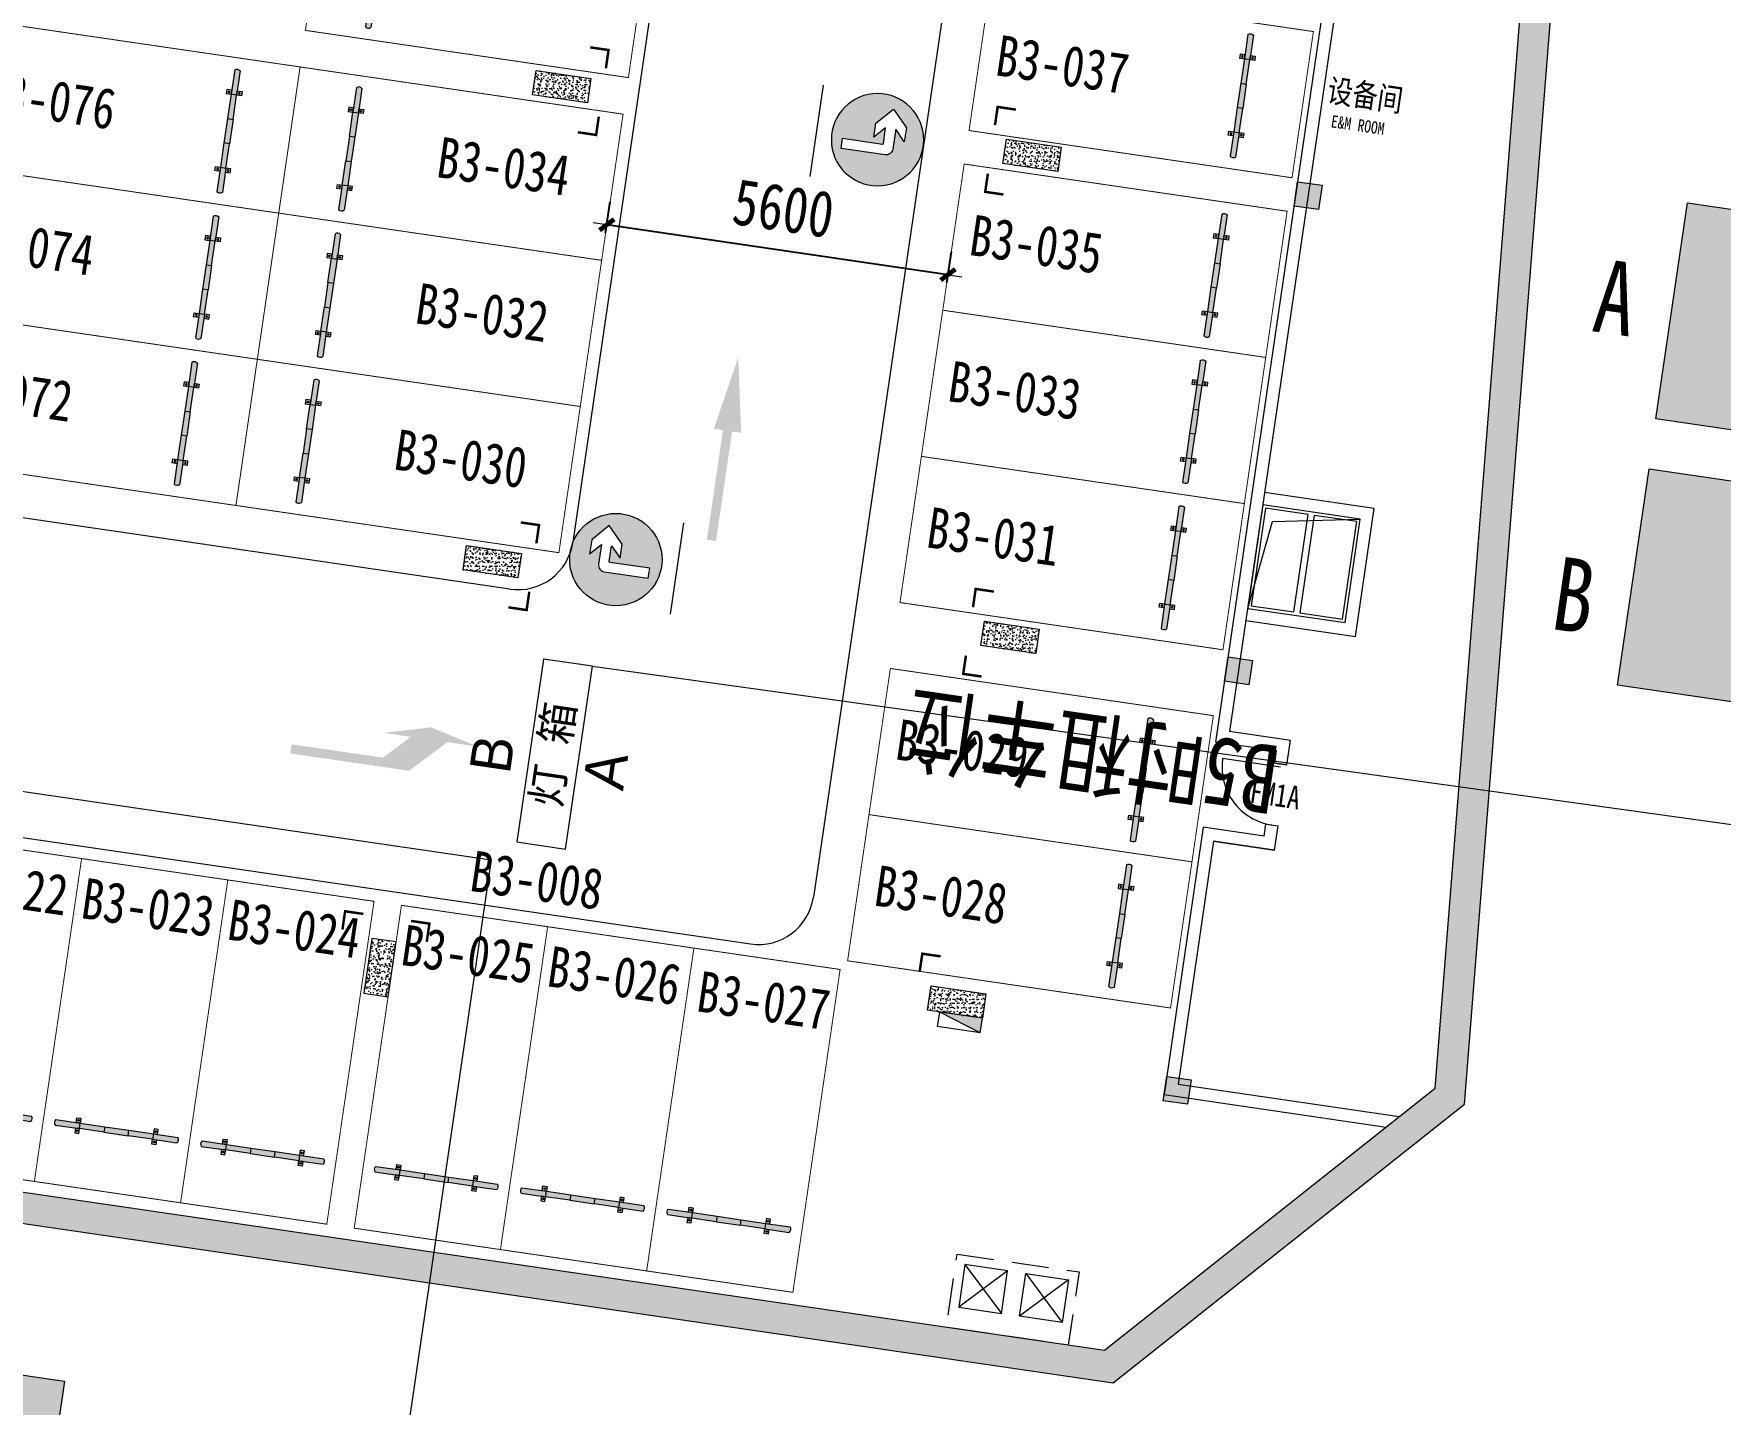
# Model space of a CAD drawing. Header units: inches. Extents: x -414268 to 632271, y -366004 to 318730.
# Drawn here: x 171358 to 198749, y 102464 to 124731 of the extents above; entities that cross this region are included whole.
import ezdxf
from ezdxf.enums import TextEntityAlignment as Align

# ---------------------------------------------------------------- set-up
doc = ezdxf.new("R2010")
doc.units = ezdxf.units.IN
doc.header["$LTSCALE"] = 1200
doc.header["$MEASUREMENT"] = 0
doc.linetypes.add('HIDDEN', pattern=[0.375, 0.25, -0.125])
doc.layers.get('0').update_dxf_attribs({"linetype": 'CONTINUOUS', "lineweight": 0})
doc.layers.get('DEFPOINTS').update_dxf_attribs({"linetype": 'CONTINUOUS', "lineweight": 0})
for name, color, linetype, lineweight in [('0--PAI--', 7, 'CONTINUOUS', 0), ('0--PAI--BLUE', 5, 'CONTINUOUS', 0), ('0--尺寸', 3, 'CONTINUOUS', 0), ('0--挡车架', 7, 'CONTINUOUS', 0), ('0--灯箱字(黄底黑字)', 7, 'CONTINUOUS', 0), ('0--灯箱编号', 3, 'CONTINUOUS', 0), ('0--直行箭头', 7, 'CONTINUOUS', 0), ('0--立面标', 7, 'CONTINUOUS', 0), ('0--路缘线', 1, 'CONTINUOUS', 0), ('0--转弯箭头', 7, 'CONTINUOUS', 0), ('0－－车位', 4, 'CONTINUOUS', 0), ('0－－车位号码', 7, 'CONTINUOUS', 0), ('7', 7, 'CONTINUOUS', 0), ('COL-GRID-UG-2$0$A-ANNO-DIM', 7, 'CONTINUOUS', 0), ('COL-GRID-UG-2$0$STR-COMP-0', 7, 'CONTINUOUS', 0), ('COL-GRID-UG-2$0$STR-COMP-4', 7, 'CONTINUOUS', 0), ('COLUMN', 7, 'CONTINUOUS', 0), ('EN-TEXT', 7, 'CONTINUOUS', 0), ('HATCH', 7, 'CONTINUOUS', 0), ('HY消火栓', 7, 'CONTINUOUS', 0), ('LEE-KT1', 7, 'CONTINUOUS', 0), ('LEESC', 7, 'CONTINUOUS', 0), ('LTP-UG2$0$A-AREA', 7, 'CONTINUOUS', 0), ('PUB_TEXT', 7, 'CONTINUOUS', 0), ('WALL', 7, 'CONTINUOUS', 0), ('WINDOW', 7, 'CONTINUOUS', 0), ('WINDOW_TEXT', 7, 'CONTINUOUS', 0), ('Z1', 7, 'CONTINUOUS', 0), ('Z1HATCH', 7, 'CONTINUOUS', 0)]:
    doc.layers.add(name, color=color, linetype=linetype, lineweight=lineweight)
doc.layers.add('0--灯箱--字', color=7, linetype='CONTINUOUS', lineweight=0, true_color=0xf7f7f7)
doc.styles.add('-宋体', font='', dxfattribs={"width": 0.8})
doc.styles.add('-黑体', font='simhei.ttf', dxfattribs={"width": 0.8})
doc.styles.add('COL-GRID-UG-1_8A_200701112', font='romans.shx', dxfattribs={"width": 0.85})
doc.styles.add('SIMPLEX', font='SIMPLEX.SHX')
doc.styles.add('方正大黑', font='', dxfattribs={"width": 0.8})
doc.styles.get('-宋体').set_extended_font_data('SimSun')
doc.styles.get('方正大黑').set_extended_font_data('FZDaHei-B02S')
doc.dimstyles.new('DIMN150', dxfattribs={"dimscale": 1.5, "dimtxt": 250, "dimasz": 1, "dimexe": 250, "dimexo": 300, "dimgap": 150, "dimtad": 1, "dimdec": 0, "dimzin": 0, "dimdsep": 46, "dimtxsty": 'COL-GRID-UG-1_8A_200701112', "dimblk": '_DIMX', "dimcen": 0.09, "dimdle": 0.375, "dimclrd": 1, "dimclre": 1, "dimclrt": 7, "dimadec": 0, "dimazin": 0, "dimtfac": 1, "dimtdec": 0, "dimtix": 1, "dimtmove": 0, "dimatfit": 3, "dimldrblk": '_DIMX', "dimfxl": 250, "dimtolj": 1, "dimtzin": 0, "dimarcsym": 0})

# ---------------------------------------------------------------- blocks, each defined once
blk = doc.blocks.new('COL-GRID-UG-2$0$_8')
at = {"layer": 'COL-GRID-UG-2$0$STR-COMP-4'}
h = blk.add_hatch(dxfattribs=at)
h.set_pattern_fill('AR-CONC', color=251, scale=0.02, angle=8.3206, style=0)
h.set_pattern_definition([(50, (-65.09035, -5.26929), (0.14345204, -0.01255043), [0.015, -0.165]), (355, (-65.09035, -5.26929), (-0.02775027, 0.15043843), [0.012, -0.132]), (100.4514, (-65.0784, -5.27034), (0.11570188, 0.1378879), [0.01274804, -0.14022842]), (46.1842, (-65.09035, -5.2293), (0.2134482, -0.0331038), [0.0225, -0.2475]), (96.6356, (-65.07256, -5.23205), (0.18693254, 0.1948236), [0.01912206, -0.2103426]), (351.1842, (-65.09035, -5.2293), (0.1869324, 0.1948237), [0.018, -0.198]), (21, (-65.07035, -5.23929), (0.1193814, -0.08052378), [0.015, -0.165]), (326, (-65.07035, -5.23929), (0.04866307, 0.14503), [0.012, -0.132]), (71.4514, (-65.0604, -5.246), (0.16804453, 0.0645061), [0.01274804, -0.14022842]), (37.5, (-65.09035, -5.26929), (0.00243197, 0.06657877), [0, -0.1304, 0, -0.134, 0, -0.1325]), (7.5, (-65.09035, -5.26929), (0.05261391, 0.07888234), [0, -0.0764, 0, -0.1274, 0, -0.0505]), (327.5, (-65.13495, -5.26929), (0.106764487, -0.004510974), [0, -0.05, 0, -0.156, 0, -0.207]), (317.5, (-65.15495, -5.26929), (0.11663723, 0.020021), [0, -0.065, 0, -0.1036, 0, -0.147])])
h.paths.add_polyline_path([(0.45, -0.2), (-0.45, -0.2), (-0.45, 0.2), (0.45, 0.2)])
at = {"layer": 'COL-GRID-UG-2$0$STR-COMP-0'}
blk.add_lwpolyline([(0.45, -0.2), (-0.45, -0.2), (-0.45, 0.2), (0.45, 0.2)], close=True, dxfattribs=at)
blk = doc.blocks.new('HY')
for p, q in [((0, 0), (0.24, 0)), ((0, 0), (0.24, -0.7)), ((0, 0), (0, -0.7)), ((0.24, 0), (0.24, -0.7)), ((0, -0.7), (0.24, -0.7))]:
    blk.add_line(p, q)
blk.add_solid([(0, 0), (0.24, 0), (0.24, -0.7)])
blk = doc.blocks.new('_DBLK')
blk.add_line((-0.45, 0), (-0.45, -0.95))
blk.add_arc((-0.45, 0), 0.95, 270, 0)
at = {"layer": 'WINDOW_TEXT', "style": 'SIMPLEX', "flags": 9}
blk.add_attdef('A', text='', height=1, dxfattribs=at).set_placement((0, 1.5), align=Align.MIDDLE)
blk = doc.blocks.new('A$C7BA82A1D')
at = {"layer": 'LEESC', "ltscale": 0.002}
for p, q in [((1050, 1150), (350, 1850)), ((1050, 1850), (350, 1150)), ((1050, 150), (350, 850)), ((1050, 850), (350, 150))]:
    blk.add_line(p, q, dxfattribs=at)
at = {"layer": 'LEESC', "linetype": 'HIDDEN', "ltscale": 2, "flags": 128}
blk.add_lwpolyline([(1200, 2000), (1200, 0), (0, 0), (0, 2000), (1200, 2000)], dxfattribs=at)
at = {"layer": 'LEESC', "linetype": 'Continuous', "ltscale": 2, "flags": 128}
for points in [[(350, 1150), (1050, 1150), (1050, 1850), (350, 1850), (350, 1150)], [(350, 850), (1050, 850), (1050, 150), (350, 150), (350, 850)]]:
    blk.add_lwpolyline(points, dxfattribs=at)
blk = doc.blocks.new('A$C6F4820FC')
at = {"layer": '0--挡车架'}
h = blk.add_hatch(color=256, dxfattribs=at)
h.paths.add_polyline_path([(2018, 79, 0.395204), (2018, 169), (1617, 169), (1617, 79), (1684, 79)])
h.paths.add_polyline_path([(819, 169), (819, 79), (1217, 79), (1217, 169)])
h.paths.add_polyline_path([(418, 79), (418, 169), (351, 169), (18, 169, 0.395204), (18, 79)])
h = blk.add_hatch(color=256, dxfattribs=at)
h.paths.add_polyline_path([(1617, 169), (1684, 169), (1684, 249), (1617, 249)])
h.paths.add_polyline_path([(1639, 209, -1), (1663, 209, -1)], flags=16)
h.paths.add_polyline_path([(1617, 0), (1684, 0), (1684, 79), (1617, 79)])
h.paths.add_polyline_path([(1639, 40, -1), (1663, 40, -1)], flags=16)
h.paths.add_polyline_path([(351, 249), (351, 169), (418, 169), (418, 249)])
h.paths.add_polyline_path([(397, 209, 1), (372, 209, 1)], flags=16)
h.paths.add_polyline_path([(418, 79), (351, 79), (351, 0), (418, 0)])
h.paths.add_polyline_path([(372, 40, -1), (397, 40, -1)], flags=16)
h = blk.add_hatch(color=40, dxfattribs=at)
h.paths.add_polyline_path([(1217, 169), (1217, 79), (1617, 79), (1617, 169)])
h.paths.add_polyline_path([(819, 79), (819, 169), (418, 169), (418, 79)])
for p, q in [((18, 169), (418, 169)), ((18, 79), (418, 79)), ((819, 169), (1217, 169)), ((819, 79), (1217, 79)), ((1617, 169), (2018, 169)), ((1617, 79), (2018, 79))]:
    blk.add_line(p, q, dxfattribs=at)
for points in [[(418, 169), (351, 169), (351, 249), (418, 249)], [(418, 79), (351, 79), (351, 0), (418, 0)], [(1617, 169), (1684, 169), (1684, 249), (1617, 249)], [(1617, 79), (1684, 79), (1684, 0), (1617, 0)]]:
    blk.add_lwpolyline(points, close=True, dxfattribs=at)
at = {"layer": '0--挡车架', "color": 0}
for points in [[(819, 169), (819, 79), (418, 79), (418, 169)], [(1617, 169), (1617, 79), (1217, 79), (1217, 169)]]:
    blk.add_lwpolyline(points, close=True, dxfattribs=at)
at = {"layer": '0--挡车架'}
for centre in [(385, 209), (385, 40), (1651, 209), (1651, 40)]:
    blk.add_circle(centre, 12.1, dxfattribs=at)
for centre, start, end in [((66, 124), 136.8717, 223.1283), ((1970, 124), 316.8717, 43.1283)]:
    blk.add_arc(centre, 65.8, start, end, dxfattribs=at)
blk = doc.blocks.new('A$C001A7B1A')
at = {"layer": '0－－车位', "const_width": 15}
blk.add_lwpolyline([(2407, 5308), (7, 5308), (7, 7), (2407, 7)], close=True, dxfattribs=at)
at = {"layer": '0--挡车架'}
blk.add_blockref('A$C6F4820FC', (190, 883), dxfattribs=at)
blk = doc.blocks.new('_DIMX')
blk.add_line((-150, 0), (150, 0))
at = {"const_width": 50}
blk.add_lwpolyline([(-70, -70), (70, 70)], dxfattribs=at)
blk = doc.blocks.new('*D272')
at = {"layer": '0--尺寸', "color": 0, "lineweight": -2}
for p, q in [((180646, 121494), (180720, 121998)), ((186205, 120816), (180667, 121626)), ((186188, 120684), (186261, 121187))]:
    blk.add_line(p, q, dxfattribs=at)
at = {"layer": 'DEFPOINTS', "color": 0}
for p in [(180666, 121627), (180581, 121049), (186122, 120238)]:
    blk.add_point(p, dxfattribs=at)
at = {"layer": '0--尺寸', "color": 0, "lineweight": -2, "xscale": 1.5, "yscale": 1.5, "zscale": 1.5}
for p, rotation in [((180666, 121627), 171.6793996836047), ((186207, 120816), 351.6793996836047)]:
    blk.add_blockref('_DIMX', p, dxfattribs=dict(at, rotation=rotation))
at = {"layer": '0--尺寸', "color": 7, "insert": (183535, 121893), "char_height": 750, "attachment_point": 5, "rotation": 351.6794, "style": '-黑体'}
blk.add_mtext('\\A1;5600', dxfattribs=at)
blk = doc.blocks.new('A$C7C86658F')
at = {"lineweight": 0, "ltscale": 5}
blk.add_lwpolyline([(-6107, 112213), (-3107, 112213), (-3107, 113013), (-6107, 113013)], close=True, dxfattribs=at)
at = {"layer": 'PUB_TEXT', "style": '-宋体'}
blk.add_text('灯 箱', height=500, dxfattribs=at).set_placement((-5467, 112392))
blk = doc.blocks.new('A$C05C00BD5')
blk.add_blockref('A$C7C86658F', (15918, -1756))
at = {"color": 1, "style": '方正大黑'}
for s, p in [('B', (10869, 111531)), ('A', (10869, 109671))]:
    blk.add_text(s, height=662, dxfattribs=at).set_placement(p)
blk = doc.blocks.new('A$C27BC456A')
blk.add_hatch(color=250).paths.add_polyline_path([(14885, 112856), (14885, 114956), (8330, 114956), (8330, 112856)])
at = {"color": 250}
blk.add_lwpolyline([(8330, 114956), (14885, 114956), (14885, 112856), (8330, 112856), (8330, 114956)], dxfattribs=at)
blk = doc.blocks.new('A$C50091FAB')
at = {"layer": '0--PAI--BLUE'}
h = blk.add_hatch(color=256, dxfattribs=at)
edge = h.paths.add_edge_path()
edge.add_arc((300, 400), 300, 0, 360)
edge = h.paths.add_edge_path(flags=16)
edge.add_line((312, 574), (384, 507))
edge.add_line((384, 507), (254, 507))
edge.add_arc((254, 463), 44, 90, 180)
edge.add_line((210, 463), (210, 174))
edge.add_line((210, 174), (276, 174))
edge.add_line((276, 174), (276, 436))
edge.add_arc((281, 436), 5, 90, 180, ccw=False)
edge.add_line((281, 441), (384, 441))
edge.add_line((384, 441), (312, 374))
edge.add_line((312, 374), (404, 374))
edge.add_line((404, 374), (512, 474))
edge.add_line((512, 474), (404, 574))
edge.add_line((404, 574), (312, 574))
at = {"layer": '0--PAI--'}
blk.add_lwpolyline([(312, 574), (384, 507), (254, 507, 0.414214), (210, 463), (210, 174), (276, 174), (276, 436, -0.414214), (281, 441), (384, 441), (312, 374), (404, 374), (512, 474), (404, 574)], format="xyb", close=True, dxfattribs=at)
blk.add_circle((300, 400), 300, dxfattribs=at)
at = {"layer": '7'}
blk.add_line((600, 0), (0, 0), dxfattribs=at)

msp = doc.modelspace()

# ---------------------------------------------------------------- hatches: boundary and pattern name
for points in [[(209494.8, 120333.4), (198215.9, 121982.9), (197702.3, 118471.3), (208981.2, 116821.7)], [(208361.6, 112498.4), (208875.2, 116010), (197596.3, 117659.6), (197082.7, 114148)]]:
    msp.add_hatch(color=250).paths.add_polyline_path(points)
at = {"layer": '0--灯箱--字'}
msp.add_hatch(color=256, dxfattribs=at).paths.add_polyline_path([(198156.1, 115926.8), (198652.8, 115306.4), (199146.1, 115234.3), (198813.4, 115649.9), (199952.9, 115483.3), (200004.7, 115837.2), (198865.1, 116003.8), (199303, 116306.8), (198809.6, 116378.9)])
at = {"layer": '0--直行箭头'}
msp.add_hatch(color=256, dxfattribs=at).paths.add_polyline_path([(182799.4, 119467.2), (182848.4, 118247.2), (182700, 118268.9), (182439.5, 116487.9), (182291.1, 116509.6), (182551.6, 118290.7), (182403.1, 118312.4)])
at = {"layer": '0--转弯箭头'}
msp.add_hatch(color=256, dxfattribs=at).paths.add_polyline_path([(177809.9, 113461.9), (178572.6, 113148.2), (178077.8, 113220.6), (177454, 112755.9), (176860.3, 112842.8), (175524.5, 113038.1), (175546.3, 113186.6), (177030.5, 112969.5), (177484.1, 113307.4), (177038.9, 113372.5)])
at = {"layer": 'HATCH'}
h = msp.add_hatch(color=256, dxfattribs=at)
edge = h.paths.add_edge_path()
edge.add_line((194597.4, 107341.2), (200599.8, 183104.9))
edge.add_line((200599.8, 183104.9), (125182.7, 194134.8))
edge.add_arc((122486.1, 278690), 84598.2, 258.82023, 271.826634, ccw=False)
edge.add_arc((860898.9, 150283.3), 756180.3, 176.5569181, 182.0416388)
edge.add_arc((115192.3, 123700), 10000, 182.04164, 261.67951)
edge.add_line((113745.2, 113805.3), (188891.3, 102815.2))
edge.add_line((188891.3, 102815.2), (194597.4, 107341.2))
edge = h.paths.add_edge_path(flags=16)
edge.add_line((194116.2, 107597.7), (200064.4, 182677.9))
edge.add_line((200064.4, 182677.9), (125154.2, 193633.7))
edge.add_arc((122486.1, 278690), 85098.2, 259.205676, 271.796702, ccw=False)
edge.add_arc((860898.9, 150283.3), 755680.3, 176.6001817, 182.0416388)
edge.add_arc((115192.3, 123700), 9500, 182.04164, 261.67951)
edge.add_line((113817.5, 114300), (188749.8, 103341.2))
edge.add_line((188749.8, 103341.2), (194116.2, 107597.7))
at = {"layer": 'Z1HATCH'}
for points in [[(191885.2, 122326.3), (192281, 122268.4), (192223.1, 121872.6), (191827.3, 121930.5)], [(190756.5, 114608.4), (191152.2, 114550.5), (191094.4, 114154.7), (190698.6, 114212.6)], [(189759.5, 107791.9), (190155.3, 107734), (190097.4, 107338.2), (189701.7, 107396.1)]]:
    msp.add_hatch(color=256, dxfattribs=at).paths.add_polyline_path(points)

# ---------------------------------------------------------------- linework, layer by layer
at = {"color": 250}
for points in [[(225795.4, 114362.6), (197702.3, 118471.3), (198215.9, 121982.9), (226309, 117874.3), (225795.4, 114362.6)], [(208981.2, 116821.7), (197702.3, 118471.3), (198215.9, 121982.9), (209494.8, 120333.4), (208981.2, 116821.7)], [(208981.2, 116821.7), (197702.3, 118471.3), (198215.9, 121982.9), (209494.8, 120333.4), (208981.2, 116821.7)], [(197596.3, 117659.6), (225689.4, 113550.9), (225175.8, 110039.3), (197082.7, 114148), (197596.3, 117659.6)], [(197596.3, 117659.6), (208875.2, 116010), (208361.6, 112498.4), (197082.7, 114148), (197596.3, 117659.6)], [(171343.7, 99327.5), (143250.5, 103436.1), (143764.1, 106947.8), (171857.3, 102839.1), (171343.7, 99327.5)]]:
    msp.add_lwpolyline(points, dxfattribs=at)
at = {"color": 6}
for points in [[(180430.7, 114453.2), (224917, 108269.6)], [(164713.3, 113366.4), (178787.9, 111307.9), (176220.3, 93752), (207766.4, 89138.3)]]:
    msp.add_lwpolyline(points, dxfattribs=at)
at = {"layer": '0--立面标', "const_width": 40}
for points in [[(180396.8, 124508.9), (180693.7, 124465.5), (180650.3, 124168.6)], [(187309.9, 123497.8), (187013, 123541.3), (186969.6, 123244.4)], [(180195.1, 123129.3), (180491.9, 123085.9), (180535.3, 123382.8)], [(187108.1, 122118.3), (186811.3, 122161.7), (186854.7, 122458.5)], [(179268.1, 116791), (179564.9, 116747.6), (179521.5, 116450.7)], [(179066.3, 115411.4), (179363.2, 115368), (179406.6, 115664.9)], [(186952.9, 115667.1), (186656.1, 115710.5), (186612.7, 115413.6)], [(186751.2, 114287.5), (186454.3, 114330.9), (186497.7, 114627.8)], [(176712.4, 110430.1), (176415.5, 110473.5), (176372.1, 110176.7)], [(177487.3, 110316.8), (177784.2, 110273.3), (177740.8, 109976.5)], [(186086.2, 109741.1), (185789.4, 109784.5), (185746, 109487.7)]]:
    msp.add_lwpolyline(points, dxfattribs=at)
at = {"layer": '0--路缘线'}
for p, q in [((193707.3, 176937.5), (184020.4, 110703)), ((188318.7, 172571.3), (180113.6, 116468.1)), ((179092.8, 115707.8), (169692.8, 117082.6)), ((147432.2, 115144.5), (182999.6, 109942.8))]:
    msp.add_line(p, q, dxfattribs=at)
for centre in [(179223, 116598.4), (183129.9, 110833.3)]:
    msp.add_arc(centre, 900, 261.6794, 351.6794, dxfattribs=at)
at = {"layer": 'COLUMN'}
for points in [[(194597.4, 107341.2), (200599.8, 183104.9), (125182.7, 194134.8, -0.0568122), (106083.5, 195697.2, 0.0239362), (105198.6, 123343.8, 0.3621818), (113745.2, 113805.3), (188891.3, 102815.2)], [(194116.2, 107597.7), (200064.4, 182677.9), (125154.2, 193633.7, -0.0549941), (106548.6, 195097.6, 0.0237473), (105698.3, 123361.6, 0.3621818), (113817.5, 114300), (188749.8, 103341.2)]]:
    msp.add_lwpolyline(points, format="xyb", close=True, dxfattribs=at)
at = {"layer": 'LEE-KT1'}
for p, q in [((191073.7, 115395.2), (191477.5, 116807.5)), ((191477.5, 116807.5), (192902.8, 116845.8))]:
    msp.add_line(p, q, dxfattribs=at)
msp.add_lwpolyline([(191044.7, 115197.3), (192825.8, 114936.9), (193129.7, 117014.7), (191348.6, 117275.2)], dxfattribs=at)
for points in [[(191073.7, 115395.2), (192656.8, 115163.7), (192902.8, 116845.8), (191319.7, 117077.3)], [(191130.4, 115437.5), (191823, 115336.2), (192054.5, 116919.3), (191361.9, 117020.6)], [(191921.9, 115321.7), (192614.6, 115220.4), (192846.1, 116803.6), (192153.5, 116904.9)]]:
    msp.add_lwpolyline(points, close=True, dxfattribs=at)
at = {"layer": 'LTP-UG2$0$A-AREA'}
for p, q in [((191770.2, 113247.5), (190780.7, 113392.2)), ((190520.2, 111611.1), (191509.7, 111466.4))]:
    msp.add_line(p, q, dxfattribs=at)
at = {"layer": 'WALL'}
for p, q in [((193607.3, 134101.4), (190553.9, 113223.2)), ((193776.3, 133874.5), (190780.7, 113392.2)), ((191543.4, 113078.5), (190553.9, 113223.2)), ((191770.2, 113247.5), (190780.7, 113392.2)), ((191712.3, 112851.7), (191770.2, 113247.5)), ((191514.4, 112880.6), (191543.4, 113078.5)), ((191712.3, 112851.7), (191514.4, 112880.6)), ((191514.4, 112880.6), (191712.3, 112851.7)), ((190351.3, 111838), (189716.1, 107494.8)), ((191340.8, 111693.3), (190351.3, 111838)), ((191340.8, 111693.3), (191369.7, 111891.2)), ((191340.8, 111693.3), (191369.7, 111891.2)), ((191369.7, 111891.2), (191567.6, 111862.2)), ((191509.7, 111466.4), (191567.6, 111862.2)), ((190520.2, 111611.1), (189942.9, 107663.7)), ((191509.7, 111466.4), (190520.2, 111611.1)), ((189942.9, 107663.7), (193536.8, 107138.1)), ((189716.1, 107494.8), (193321.6, 106967.5))]:
    msp.add_line(p, q, dxfattribs=at)
at = {"layer": 'Z1'}
for points in [[(191885.2, 122326.3), (192281, 122268.4), (192223.1, 121872.6), (191827.3, 121930.5)], [(190756.5, 114608.4), (191152.2, 114550.5), (191094.4, 114154.7), (190698.6, 114212.6)], [(189759.5, 107791.9), (190155.3, 107734), (190097.4, 107338.2), (189701.7, 107396.1)]]:
    msp.add_lwpolyline(points, close=True, dxfattribs=at)

# ---------------------------------------------------------------- block references
for name, p, rotation in [('A$C001A7B1A', (176112.2, 127167.3), 261.6793996873682), ('A$C001A7B1A', (175678.1, 124198.9), 261.6793996873682), ('A$C001A7B1A', (175330.8, 121824.1), 261.6793996873682), ('A$C001A7B1A', (174983.5, 119449.4), 261.6793996873682), ('A$C05C00BD5', (287871.7, 85793), 81.679399684028), ('A$C001A7B1A', (168985.7, 106426.2), 351.6793996836047), ('A$C001A7B1A', (171360.5, 106078.9), 351.6793996836047), ('A$C001A7B1A', (173735.2, 105731.6), 351.6793996836047), ('A$C001A7B1A', (176555.2, 105319.2), 351.6793996836047), ('A$C001A7B1A', (178929.9, 104971.9), 351.6793996836047), ('A$C001A7B1A', (181304.7, 104624.5), 351.6793996836047)]:
    msp.add_blockref(name, p, dxfattribs=dict(rotation=rotation))
at = {"xscale": -1}
for p, rotation in [((192149.3, 124771.3), 81.6793996637859), ((175692.9, 124196.7), 81.67939968736816), ((175345.6, 121822), 81.67939968736816), ((191722.4, 121852.4), 81.6793996637859), ((191375.1, 119477.6), 81.6793996637859), ((174998.3, 119447.2), 81.67939968736816), ((191027.8, 117102.9), 81.6793996637859), ((190523.9, 113657.7), 81.6793996637859), ((190176.6, 111283), 81.6793996637859)]:
    msp.add_blockref('A$C001A7B1A', p, dxfattribs=dict(at, rotation=rotation))
at = {"xscale": 1.689999999944121, "yscale": 1.690000000002328, "zscale": 1.68999999998348, "rotation": 171.6793996826179}
msp.add_blockref('A$C27BC456A', (213386.5, 289520.3), dxfattribs=at)
at = {"layer": '7', "yscale": 2.5, "zscale": 2.5}
for p, xscale, rotation in [((183964.1, 122411.3), -2.499999999999108, 261.6793996839988), ((181693.8, 115300.7), 2.499999999999106, 81.67939762682094)]:
    msp.add_blockref('A$C50091FAB', p, dxfattribs=dict(at, xscale=xscale, rotation=rotation))
at = {"layer": 'COL-GRID-UG-2$0$A-ANNO-DIM', "yscale": 1000.000000000005, "zscale": 1000}
for p, xscale, rotation in [((179933.1, 123872.2), 1000.000000000005, 351.6793996836047), ((187571.8, 122755), 1000.000000000005, 351.6793996836047), ((178804.4, 116154.3), 1000.000000000005, 351.6793996836047), ((187214.9, 114924.2), 1000.000000000005, 351.6793996836047), ((176980.9, 109559.7), -1000.000000000005, 81.67939968358057), ((186348.2, 108998.3), 1000.000000000005, 351.6793996836047)]:
    msp.add_blockref('COL-GRID-UG-2$0$_8', p, dxfattribs=dict(at, xscale=xscale, rotation=rotation))
at = {"layer": 'HY消火栓', "xscale": -999.9999999999861, "yscale": 1000.000000000005, "zscale": 1000, "rotation": 261.6793996835534}
msp.add_blockref('HY', (186729.8, 108497.8), dxfattribs=at)
at = {"layer": 'LEESC', "rotation": 81.67939968315275}
msp.add_blockref('A$C7BA82A1D', (188161.1, 103427.2), dxfattribs=at)
at = {"layer": 'WINDOW', "xscale": 1000.000000000005, "yscale": 1000.000000000005, "zscale": 1000, "rotation": 261.6793996835806}
msp.add_blockref('_DBLK', (191541, 112371.4), dxfattribs=at)

# ---------------------------------------------------------------- texts
at = {"color": 1, "style": '-黑体', "width": 0.8}
for s, p in [('A', (196642, 119902.2)), ('B', (195969.3, 115065.9))]:
    msp.add_text(s, height=1190.7, rotation=351.6794, dxfattribs=at).set_placement(p)
at = {"layer": '0--灯箱字(黄底黑字)', "color": 7, "true_color": 0xffffff, "style": '-宋体', "width": 0.8}
msp.add_text('B5时租车位', height=1115.4, rotation=171.6794, dxfattribs=at).set_placement((191636.7, 113146.4))
at = {"layer": '0--灯箱编号', "color": 3, "style": '-黑体', "width": 0.8}
msp.add_text('B3-008', height=660, rotation=351.6794, dxfattribs=at).set_placement((178416.2, 110809.5))
at = {"layer": '0－－车位号码', "style": '-黑体', "width": 0.8}
for s, p in [('B3-037', (186953.5, 124059.6)), ('B3-076', (170497.2, 123484.9)), ('B3-034', (177876.4, 122405.7)), ('B3-074', (170149.8, 121110.2)), ('B3-035', (186526.6, 121140.6)), ('B3-032', (177529.1, 120031)), ('B3-072', (169802.5, 118735.5)), ('B3-033', (186179.3, 118765.9)), ('B3-030', (177181.7, 117656.3)), ('B3-031', (185832, 116391.1)), ('B3-029', (185328.2, 112946)), ('B3-022', (169726.9, 110714.1)), ('B3-028', (184980.8, 110571.3)), ('B3-023', (172101.7, 110366.8)), ('B3-024', (174476.4, 110019.5)), ('B3-025', (177296.4, 109607.1)), ('B3-026', (179671.1, 109259.8)), ('B3-027', (182099.7, 108853.3))]:
    msp.add_text(s, height=660, rotation=351.6794, dxfattribs=at).set_placement(p)
at = {"layer": 'EN-TEXT', "insert": (192446.5, 123409.4), "char_height": 200, "width": 1982.071, "attachment_point": 1, "rotation": 351.6794, "style": '-黑体'}
msp.add_mtext('E&M ROOM', dxfattribs=at)
at = {"layer": 'PUB_TEXT', "style": '-黑体', "width": 0.8}
msp.add_text('设备间', height=375, rotation=351.6794, dxfattribs=at).set_placement((192349.4, 123634.7))
at = {"layer": 'WINDOW_TEXT', "style": '-黑体', "width": 0.8}
msp.add_text('FM1A', height=375, rotation=351.6794, dxfattribs=at).set_placement((191089.8, 112244.8))

# ---------------------------------------------------------------- dimensions: what is measured, and where the dimension line sits
at = {"layer": '0--尺寸'}
dim = msp.add_linear_dim(base=(180665.8, 121626.5), p1=(186122.4, 120238.3), p2=(180581.3, 121048.6), angle=351.6794, dimstyle='DIMN150', override={"dimtxt": 500, "dimgap": 200, "dimtxsty": '-黑体', "dimclrd": 0, "dimclre": 0, "dimfxl": 0.36, "dimarcsym": 1}, dxfattribs=at)
dim.commit()
dim.dimension.update_dxf_attribs({"geometry": '*D272', "text_midpoint": (183534.7, 121893.4)})

doc.saveas('drawing.dxf')
